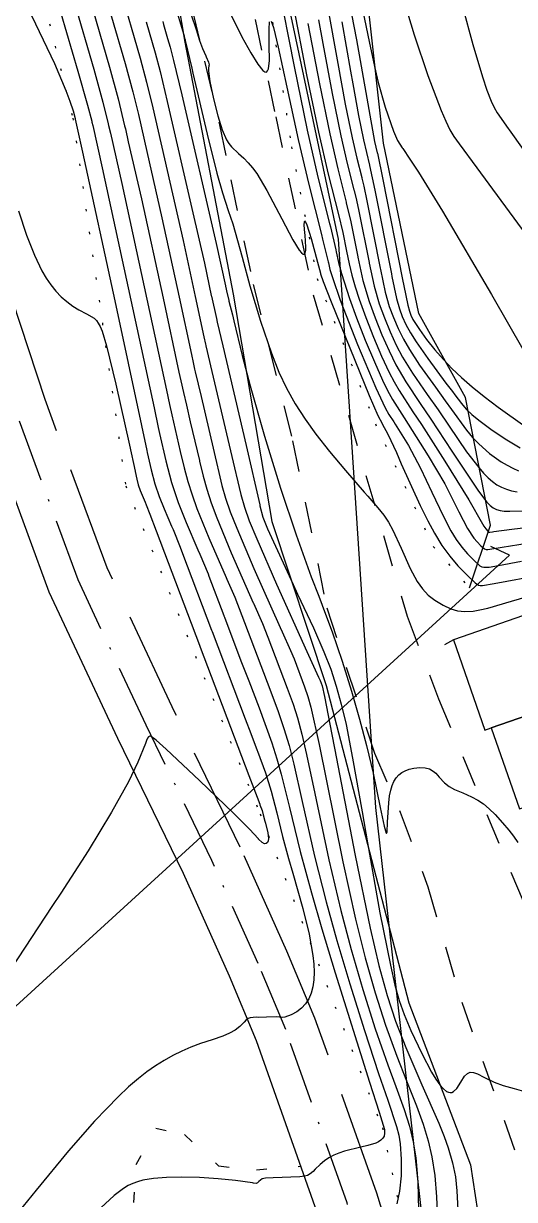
# Model space of a CAD drawing. Header units: metres. Extents: x 1233805 to 1234355, y 654698 to 655114.
# Drawn here: x 1234215.4 to 1234238.9, y 654956 to 655012.3 of the extents above; entities that cross this region are included whole.
import ezdxf

# ---------------------------------------------------------------- set-up
doc = ezdxf.new("R2010")
doc.units = ezdxf.units.M
for name, pattern in [('ИИDash_05_15', [2, 0.5, -1.5]), ('ИИDash_10_10', [2, 1, -1]), ('ИИDash_15_15', [3, 1.5, -1.5]), ('ИИDash_50_20', [7, 5, -2]), ('ИИDashDot_30_20', [5, 3, -1, 0, -1]), ('ИИDot', [1, 0, -1])]:
    doc.linetypes.add(name, pattern=pattern)
for name, color, linetype, lineweight in [('ИИ_ГОРИЗОНТАЛИ_ОСН', 32, 'Continuous', 25), ('ИИ_ГОРИЗОНТАЛИ_УТОЛЩ', 32, 'Continuous', 30), ('ИИ_ДОРОГИ_АД', 7, 'Continuous', 25), ('ИИ_ДОРОГИ_АД_ОСИ', 7, 'Continuous', 25), ('ИИ_ЛЭП_НН', 250, 'Continuous', 25), ('ИИ_ОТКОС', 7, 'Continuous', 25), ('ИИ_СТРОЕНИЕ', 7, 'Continuous', 25), ('ИИ_УГОДЬЯ', 7, 'Continuous', 25)]:
    doc.layers.add(name, color=color, linetype=linetype, lineweight=lineweight)

msp = doc.modelspace()

# ---------------------------------------------------------------- linework, layer by layer
at = {"layer": 'ИИ_ГОРИЗОНТАЛИ_ОСН'}
for points, elevation in [([(1234215.847, 655017.41), (1234218.017, 655009.981), (1234218.478, 655008.358), (1234218.675, 655007.587), (1234218.684, 655007.548), (1234218.723, 655007.378), (1234219.177, 655005.358), (1234220.548, 654999.029), (1234221.659, 654993.872), (1234221.86, 654992.93), (1234221.923, 654992.635), (1234222.217, 654991.342), (1234222.488, 654990.294), (1234222.809, 654989.335), (1234223.191, 654988.382), (1234223.761, 654987.074), (1234223.856, 654986.86), (1234224.243, 654985.919), (1234224.282, 654985.814), (1234224.993, 654983.938), (1234225.005, 654983.907), (1234225.025, 654983.853), (1234225.822, 654981.757), (1234226.193, 654980.802), (1234226.193, 654980.802), (1234226.69, 654979.514), (1234227.294, 654977.84), (1234227.537, 654977.075), (1234227.749, 654976.333), (1234228.142, 654974.746), (1234228.662, 654972.627), (1234229.197, 654970.649), (1234229.698, 654968.926), (1234230.334, 654966.826), (1234231.979, 654961.586), (1234232.438, 654960.154), (1234232.691, 654959.322), (1234232.694, 654959.152), (1234232.669, 654959.001), (1234232.62, 654958.907), (1234232.515, 654958.815), (1234232.407, 654958.741), (1234232.278, 654958.679), (1234231.898, 654958.56), (1234231.559, 654958.482), (1234230.785, 654958.291), (1234230.502, 654958.199), (1234230.264, 654958.101), (1234230.034, 654957.978), (1234229.816, 654957.828), (1234229.607, 654957.652), (1234229.375, 654957.421), (1234229.281, 654957.324), (1234229.141, 654957.201), (1234229.013, 654957.129), (1234228.86, 654957.086), (1234228.632, 654957.06), (1234227.358, 654957.016), (1234227.357, 654957.016), (1234226.989, 654957.003), (1234226.837, 654956.96), (1234226.678, 654956.834), (1234226.609, 654956.773), (1234226.544, 654956.747), (1234226.427, 654956.761), (1234226.377, 654956.77), (1234225.565, 654956.882), (1234224.734, 654956.968), (1234223.843, 654957.021), (1234222.997, 654957.041), (1234222.262, 654957.026), (1234221.638, 654956.977), (1234221.127, 654956.894), (1234220.871, 654956.827), (1234220.637, 654956.743), (1234220.416, 654956.638), (1234220.199, 654956.509), (1234219.745, 654956.16), (1234219.117, 654955.576)], 23), ([(1234216.89, 655016.551), (1234218.774, 655010.079), (1234219.21, 655008.508), (1234219.465, 655007.469), (1234219.485, 655007.385), (1234219.569, 655007.022), (1234220.116, 655004.613), (1234221.318, 654999.074), (1234222.255, 654994.723), (1234222.401, 654994.037), (1234222.508, 654993.542), (1234222.911, 654991.783), (1234223.101, 654990.998), (1234223.279, 654990.35), (1234223.482, 654989.704), (1234223.714, 654989.048), (1234224.279, 654987.646), (1234225.114, 654985.748), (1234225.151, 654985.667), (1234225.527, 654984.809), (1234225.869, 654983.937), (1234227.207, 654980.404), (1234227.606, 654979.328), (1234227.878, 654978.525), (1234228.123, 654977.704), (1234228.354, 654976.807), (1234228.756, 654975.032), (1234229.348, 654972.418), (1234229.9, 654970.228), (1234230.416, 654968.376), (1234231.035, 654966.294), (1234231.732, 654964.068), (1234232.411, 654962.003), (1234232.852, 654960.732), (1234233.271, 654959.47), (1234233.373, 654959.055), (1234233.439, 654958.643), (1234233.492, 654957.905), (1234233.482, 654957.115), (1234233.411, 654956.379), (1234233.284, 654955.761)], 23.5), ([(1234214.585, 655015.103), (1234215.987, 655012.257), (1234216.891, 655010.347), (1234217.441, 655009.063), (1234217.633, 655008.549), (1234217.781, 655008.089), (1234217.88, 655007.727), (1234217.883, 655007.711), (1234217.887, 655007.693), (1234218.239, 655006.102), (1234219.778, 654998.985), (1234221.063, 654993.021), (1234221.315, 654991.832), (1234221.337, 654991.728), (1234221.523, 654990.901), (1234221.696, 654990.238), (1234221.903, 654989.622), (1234222.142, 654989.029), (1234222.496, 654988.212), (1234222.57, 654988.046), (1234222.906, 654987.203), (1234223.021, 654986.897), (1234224.413, 654983.223), (1234224.437, 654983.159), (1234226.018, 654978.992), (1234226.287, 654978.279), (1234226.595, 654977.47), (1234226.611, 654977.429), (1234226.992, 654976.396), (1234227.267, 654975.522), (1234227.532, 654974.485), (1234227.817, 654973.346), (1234228.103, 654972.292), (1234228.304, 654971.591), (1234228.779, 654969.899), (1234229.079, 654968.67), (1234229.263, 654967.656), (1234229.311, 654967.233), (1234229.33, 654966.862), (1234229.317, 654966.493), (1234229.268, 654966.156), (1234229.183, 654965.851), (1234229.063, 654965.578), (1234228.909, 654965.339), (1234228.719, 654965.132), (1234228.496, 654964.96), (1234228.231, 654964.815), (1234227.917, 654964.704), (1234227.798, 654964.693), (1234227.661, 654964.707), (1234227.538, 654964.722), (1234227.037, 654964.71), (1234226.681, 654964.695), (1234226.545, 654964.696), (1234226.257, 654964.679), (1234226.159, 654964.642), (1234226.072, 654964.58), (1234225.968, 654964.469), (1234225.766, 654964.259), (1234225.544, 654964.089), (1234225.271, 654963.934), (1234224.947, 654963.795), (1234224.445, 654963.626), (1234223.882, 654963.439), (1234223.425, 654963.267), (1234222.987, 654963.078), (1234222.564, 654962.87), (1234222.142, 654962.633), (1234221.727, 654962.372), (1234221.319, 654962.084), (1234220.917, 654961.77), (1234220.443, 654961.362), (1234219.935, 654960.885), (1234219.393, 654960.339), (1234218.816, 654959.723), (1234217.569, 654958.3), (1234216.024, 654956.419), (1234215.818, 654956.164), (1234214.561, 654954.642)], 22.5), ([(1234218.976, 655014.831), (1234220.275, 655010.349), (1234220.643, 655009.002), (1234220.911, 655007.915), (1234221.319, 655006.145), (1234222.033, 655002.968), (1234222.859, 654999.162), (1234223.447, 654996.426), (1234223.529, 654996.038), (1234223.598, 654995.724), (1234223.63, 654995.592), (1234223.914, 654994.408), (1234224.7, 654991.043), (1234224.712, 654990.989), (1234224.91, 654990.161), (1234225.084, 654989.552), (1234225.31, 654988.891), (1234225.617, 654988.104), (1234226.434, 654986.188), (1234227.699, 654983.361), (1234227.796, 654983.147), (1234228.197, 654982.254), (1234228.36, 654981.857), (1234228.869, 654980.508), (1234229.029, 654980.052), (1234229.17, 654979.545), (1234229.565, 654977.756), (1234229.914, 654976.013), (1234230.699, 654972.138), (1234231.307, 654969.387), (1234231.766, 654967.549), (1234232.239, 654965.87), (1234232.738, 654964.316), (1234233.276, 654962.837), (1234233.751, 654961.653), (1234234.228, 654960.457), (1234234.542, 654959.585), (1234234.784, 654958.778), (1234234.96, 654958.012), (1234235.097, 654957.117), (1234235.185, 654956.106), (1234235.226, 654954.98)], 24.5), ([(1234220.019, 655013.972), (1234220.995, 655010.609), (1234221.305, 655009.463), (1234221.602, 655008.227), (1234222.422, 655004.677), (1234223.051, 655001.879), (1234223.63, 654999.207), (1234224.043, 654997.277), (1234224.117, 654996.924), (1234224.133, 654996.848), (1234224.135, 654996.843), (1234224.432, 654995.608), (1234225.569, 654990.728), (1234225.585, 654990.66), (1234225.809, 654989.721), (1234225.983, 654989.113), (1234226.215, 654988.468), (1234226.573, 654987.596), (1234227.52, 654985.435), (1234228.973, 654982.208), (1234229.531, 654980.982), (1234229.606, 654980.817), (1234229.701, 654980.56), (1234229.815, 654980.059), (1234230.17, 654978.231), (1234230.293, 654977.584), (1234231.29, 654972.442), (1234232.011, 654968.966), (1234232.428, 654967.169), (1234232.814, 654965.747), (1234233.216, 654964.517), (1234233.709, 654963.254), (1234234.486, 654961.471), (1234235.285, 654959.634), (1234235.543, 654958.988), (1234235.74, 654958.444), (1234235.95, 654957.736), (1234236.086, 654957.068), (1234236.16, 654956.396), (1234236.2, 654955.476)], 25), ([(1234230.886, 655013.874), (1234231.356, 655011.486), (1234231.844, 655008.7), (1234231.891, 655008.425), (1234232.218, 655006.612), (1234232.347, 655006.072), (1234232.349, 655006.065), (1234232.611, 655004.796), (1234233.561, 655000.015), (1234233.62, 654999.718), (1234233.806, 654998.791), (1234233.883, 654998.493), (1234233.956, 654998.303), (1234234.055, 654998.105), (1234234.365, 654997.613), (1234234.71, 654997.142), (1234235.103, 654996.652), (1234235.51, 654996.186), (1234235.92, 654995.756), (1234236.375, 654995.321), (1234236.885, 654994.877), (1234237.46, 654994.412), (1234238.133, 654993.902), (1234239.415, 654992.996)], 31), ([(1234231.429, 655013.948), (1234231.964, 655011.407), (1234232.211, 655010.211), (1234232.388, 655009.438), (1234232.718, 655008.267), (1234233.125, 655007.111), (1234233.316, 655006.663), (1234233.545, 655006.31), (1234233.567, 655006.278), (1234233.912, 655005.782), (1234234.324, 655005.146), (1234235.468, 655003.282), (1234237.816, 654999.296), (1234240.134, 654995.267)], 31.5), ([(1234222.616, 655013.258), (1234223.086, 655011.722), (1234223.098, 655011.67), (1234223.099, 655011.665), (1234223.122, 655011.564), (1234223.144, 655011.494), (1234223.155, 655011.459), (1234223.469, 655010.129), (1234223.522, 655009.896), (1234224.207, 655006.964), (1234224.671, 655005.097), (1234224.936, 655004.16), (1234225.213, 655003.323), (1234225.426, 655002.686), (1234225.876, 655001.078), (1234226.249, 654999.712), (1234226.755, 654998.027), (1234227.282, 654996.491), (1234227.639, 654995.581), (1234227.997, 654994.811), (1234228.408, 654994.068), (1234228.889, 654993.323), (1234229.412, 654992.604), (1234230.059, 654991.783), (1234230.824, 654990.866), (1234231.718, 654989.839), (1234231.899, 654989.636), (1234232.379, 654989.088), (1234232.658, 654988.738), (1234232.883, 654988.399), (1234233.091, 654988.013), (1234233.483, 654987.146), (1234233.921, 654986.173), (1234234.252, 654985.56), (1234234.507, 654985.2), (1234234.786, 654984.903), (1234235.096, 654984.662), (1234235.494, 654984.429), (1234235.871, 654984.248), (1234236.193, 654984.152), (1234236.542, 654984.116), (1234236.935, 654984.142), (1234237.255, 654984.198), (1234237.643, 654984.289), (1234238.766, 654984.612), (1234239.542, 654984.841)], 26.5), ([(1234228.3, 655013.229), (1234228.965, 655009.812), (1234229.533, 655007.071), (1234229.994, 655005.055), (1234230.483, 655003.122), (1234230.483, 655003.121), (1234230.7, 655002.265), (1234230.877, 655001.375), (1234230.879, 655001.369), (1234231.004, 655000.766), (1234231.135, 655000.225), (1234231.294, 654999.662), (1234231.481, 654999.078), (1234231.794, 654998.201), (1234232.168, 654997.25), (1234232.556, 654996.34), (1234232.918, 654995.564), (1234233.151, 654995.116), (1234233.392, 654994.696), (1234234.05, 654993.681), (1234234.456, 654993.073), (1234235.58, 654991.325), (1234236.727, 654989.474), (1234237.388, 654988.322), (1234237.449, 654988.209), (1234237.538, 654988.075), (1234237.638, 654987.966), (1234237.638, 654987.966), (1234237.638, 654987.966), (1234237.689, 654987.924), (1234237.735, 654987.916), (1234237.864, 654987.937), (1234237.933, 654987.95), (1234238.784, 654988.064), (1234239.713, 654988.17)], 28.5), ([(1234236.431, 655013.077), (1234236.913, 655011.262), (1234237.377, 655009.717), (1234237.597, 655009.08), (1234237.805, 655008.55), (1234237.946, 655008.241), (1234238.09, 655007.984), (1234238.615, 655007.241), (1234238.664, 655007.174), (1234239.329, 655006.244)], 32.5), ([(1234221.29, 655012.342), (1234221.714, 655010.869), (1234221.952, 655009.978), (1234222.294, 655008.539), (1234223.524, 655003.209), (1234224.069, 655000.79), (1234224.4, 654999.251), (1234224.407, 654999.22), (1234224.642, 654998.143), (1234224.684, 654997.971), (1234224.958, 654996.841), (1234226.067, 654992.068), (1234226.717, 654989.225), (1234226.728, 654989.175), (1234226.865, 654988.637), (1234227.089, 654988.074), (1234228.313, 654985.417), (1234228.534, 654984.952), (1234229.29, 654983.339), (1234229.791, 654982.192), (1234230.116, 654981.356), (1234230.383, 654980.552), (1234230.622, 654979.692), (1234230.849, 654978.718), (1234231.166, 654977.1), (1234231.615, 654974.532), (1234231.872, 654973.043), (1234232.476, 654969.703), (1234232.974, 654967.189), (1234233.194, 654966.231), (1234233.397, 654965.503), (1234233.63, 654964.837), (1234233.952, 654964.068), (1234234.471, 654962.958), (1234234.945, 654962.073), (1234235.154, 654961.735), (1234235.344, 654961.467), (1234235.513, 654961.271), (1234235.662, 654961.148), (1234235.75, 654961.106), (1234235.835, 654961.09), (1234235.917, 654961.102), (1234235.998, 654961.141), (1234236.155, 654961.296), (1234236.346, 654961.596), (1234236.522, 654961.873), (1234236.66, 654962.015), (1234236.79, 654962.066), (1234236.946, 654962.057), (1234237.139, 654961.99), (1234237.444, 654961.839), (1234237.939, 654961.598), (1234238.375, 654961.433), (1234238.905, 654961.285), (1234239.456, 654961.134)], 25.5), ([(1234223.434, 655012.686), (1234223.669, 655011.977), (1234223.84, 655011.458), (1234223.981, 655011.078), (1234224.14, 655010.715), (1234224.159, 655010.673), (1234224.268, 655010.423), (1234224.298, 655010.292), (1234224.289, 655010.245), (1234224.27, 655010.134), (1234224.271, 655009.979), (1234224.334, 655009.49), (1234224.501, 655008.66), (1234224.711, 655007.841), (1234224.925, 655007.182), (1234225.135, 655006.702), (1234225.244, 655006.522), (1234225.366, 655006.364), (1234225.709, 655006.042), (1234225.966, 655005.816), (1234226.173, 655005.605), (1234226.375, 655005.362), (1234226.575, 655005.083), (1234227.064, 655004.27), (1234227.779, 655002.925), (1234228.311, 655001.918), (1234228.613, 655001.416), (1234228.713, 655001.292), (1234228.793, 655001.229), (1234228.853, 655001.225), (1234228.896, 655001.282), (1234228.919, 655001.395), (1234228.925, 655001.567), (1234228.887, 655002.138), (1234228.877, 655002.252), (1234228.852, 655002.618), (1234228.859, 655002.797), (1234228.875, 655002.822), (1234228.899, 655002.804), (1234228.973, 655002.638), (1234229.18, 655001.974), (1234229.49, 655000.849), (1234229.624, 655000.312), (1234229.628, 655000.29), (1234229.754, 654999.913), (1234230.131, 654998.946), (1234231.955, 654994.462), (1234232.368, 654993.503), (1234232.573, 654993.117), (1234232.581, 654993.104), (1234232.852, 654992.616), (1234233.262, 654991.729), (1234233.497, 654991.198), (1234234.401, 654989.196), (1234234.762, 654988.467), (1234235.084, 654987.871), (1234235.443, 654987.286), (1234235.818, 654986.764), (1234236.205, 654986.306), (1234236.651, 654985.858), (1234236.651, 654985.858), (1234236.651, 654985.857), (1234237.033, 654985.501), (1234237.197, 654985.383), (1234237.276, 654985.36), (1234237.386, 654985.362), (1234237.945, 654985.457), (1234240.187, 654985.881)], 27), ([(1234225.361, 655012.634), (1234225.868, 655011.637), (1234226.292, 655010.861), (1234226.628, 655010.319), (1234226.87, 655010.017), (1234226.964, 655009.951), (1234227.039, 655009.944), (1234227.098, 655009.995), (1234227.142, 655010.105), (1234227.184, 655010.494), (1234227.177, 655011.222), (1234227.176, 655011.257), (1234227.166, 655012), (1234227.192, 655012.348)], 27.5), ([(1234227.26, 655012.376), (1234227.372, 655012.072), (1234227.601, 655011.141), (1234228.015, 655009.228), (1234228.56, 655006.715), (1234229.069, 655004.555), (1234229.676, 655002.166), (1234229.731, 655001.951), (1234229.998, 655000.862), (1234230.007, 655000.812), (1234230.082, 655000.491), (1234230.196, 655000.102), (1234230.572, 654999.029), (1234231.406, 654996.904), (1234232.276, 654994.83), (1234232.726, 654993.878), (1234232.906, 654993.558), (1234233.134, 654993.203), (1234233.206, 654993.093), (1234233.839, 654992.064), (1234234.417, 654990.978), (1234234.96, 654989.833), (1234235.495, 654988.702), (1234235.872, 654987.983), (1234236.127, 654987.57), (1234236.391, 654987.201), (1234236.665, 654986.878), (1234236.98, 654986.561), (1234236.98, 654986.561), (1234236.98, 654986.56), (1234237.263, 654986.311), (1234237.353, 654986.263), (1234237.451, 654986.24), (1234237.699, 654986.249), (1234238.156, 654986.325), (1234239.245, 654986.529)], 27.5), ([(1234229.534, 655012.436), (1234229.737, 655011.308), (1234230.189, 655008.921), (1234230.607, 655006.887), (1234230.91, 655005.562), (1234231.229, 655004.301), (1234231.236, 655004.272), (1234231.352, 655003.818), (1234231.465, 655003.277), (1234231.951, 655000.831), (1234231.958, 655000.793), (1234232.192, 654999.695), (1234232.442, 654998.844), (1234232.684, 654998.177), (1234232.961, 654997.507), (1234233.256, 654996.875), (1234233.56, 654996.299), (1234234.033, 654995.53), (1234234.741, 654994.507), (1234235.255, 654993.773), (1234235.785, 654992.991), (1234236.622, 654991.77), (1234237.2, 654991.009), (1234237.432, 654990.744), (1234237.651, 654990.524), (1234237.864, 654990.34), (1234238.077, 654990.189), (1234238.296, 654990.067), (1234238.526, 654989.97), (1234238.771, 654989.897), (1234239.038, 654989.846)], 29.5), ([(1234230.648, 655012.355), (1234231.069, 655009.986), (1234231.173, 655009.386), (1234231.449, 655007.857), (1234231.681, 655006.704), (1234231.975, 655005.482), (1234231.979, 655005.466), (1234232.229, 655004.29), (1234233.025, 655000.287), (1234233.05, 655000.159), (1234233.264, 654999.112), (1234233.403, 654998.61), (1234233.543, 654998.236), (1234233.717, 654997.862), (1234233.936, 654997.463), (1234234.202, 654997.034), (1234234.761, 654996.23), (1234235.633, 654995.058), (1234235.94, 654994.649), (1234236.053, 654994.497), (1234236.371, 654994.08), (1234236.604, 654993.809), (1234236.867, 654993.553), (1234237.201, 654993.274), (1234237.842, 654992.801), (1234238.54, 654992.338), (1234239.179, 654991.961)], 30.5), ([(1234229.018, 655012.268), (1234229.573, 655009.385), (1234230.07, 655006.979), (1234230.452, 655005.308), (1234230.856, 655003.711), (1234230.863, 655003.683), (1234231.082, 655002.771), (1234231.414, 655001.103), (1234231.418, 655001.084), (1234231.662, 654999.967), (1234231.961, 654998.961), (1234232.243, 654998.177), (1234232.57, 654997.362), (1234232.909, 654996.598), (1234233.239, 654995.932), (1234233.71, 654995.119), (1234234.401, 654994.086), (1234234.913, 654993.336), (1234235.922, 654991.802), (1234237.199, 654989.877), (1234237.597, 654989.353), (1234237.751, 654989.195), (1234237.898, 654989.082), (1234238.052, 654989.003), (1234238.223, 654988.954), (1234238.427, 654988.928), (1234238.695, 654988.923), (1234239.296, 654988.946)], 29)]:
    msp.add_lwpolyline(points, dxfattribs=dict(at, elevation=elevation))
at = {"layer": 'ИИ_ГОРИЗОНТАЛИ_УТОЛЩ'}
for points, elevation in [([(1234217.933, 655015.691), (1234219.53, 655010.178), (1234219.939, 655008.669), (1234220.252, 655007.369), (1234220.286, 655007.221), (1234220.428, 655006.608), (1234221.054, 655003.868), (1234222.089, 654999.118), (1234222.851, 654995.575), (1234222.94, 654995.156), (1234223.063, 654994.599), (1234223.206, 654994.003), (1234223.397, 654993.207), (1234223.83, 654991.357), (1234223.838, 654991.324), (1234224.013, 654990.594), (1234224.188, 654989.973), (1234224.402, 654989.316), (1234224.66, 654988.612), (1234225.355, 654986.925), (1234226.411, 654984.544), (1234226.425, 654984.514), (1234226.854, 654983.55), (1234227.115, 654982.897), (1234228.038, 654980.456), (1234228.318, 654979.69), (1234228.524, 654979.035), (1234228.733, 654978.252), (1234228.96, 654977.282), (1234229.357, 654975.403), (1234230.032, 654972.232), (1234230.604, 654969.808), (1234231.098, 654967.943), (1234231.652, 654966.035), (1234232.248, 654964.149), (1234232.844, 654962.42), (1234233.229, 654961.382), (1234233.634, 654960.277), (1234233.881, 654959.494), (1234234.063, 654958.739), (1234234.187, 654957.963), (1234234.243, 654957.417), (1234234.283, 654956.813), (1234234.313, 654955.468)], 24), ([(1234227.582, 655014.19), (1234228.362, 655010.211), (1234228.996, 655007.162), (1234229.508, 655004.915), (1234230.063, 655002.698), (1234230.106, 655002.53), (1234230.367, 655001.43), (1234230.386, 655001.335), (1234230.497, 655000.825), (1234230.634, 655000.302), (1234231.013, 654999.111), (1234231.357, 654998.173), (1234231.774, 654997.112), (1234232.209, 654996.069), (1234232.597, 654995.197), (1234232.839, 654994.7), (1234233.068, 654994.275), (1234233.628, 654993.389), (1234233.831, 654993.083), (1234234.789, 654991.57), (1234235.572, 654990.226), (1234236.255, 654988.89), (1234236.661, 654988.096), (1234236.965, 654987.638), (1234237.125, 654987.449), (1234237.309, 654987.263), (1234237.309, 654987.263), (1234237.309, 654987.263), (1234237.484, 654987.119), (1234237.555, 654987.095), (1234237.646, 654987.09), (1234238.229, 654987.179), (1234238.325, 654987.197), (1234239.526, 654987.387)], 28), ([(1234229.948, 655013.181), (1234230.299, 655011.229), (1234230.455, 655010.347), (1234230.814, 655008.413), (1234231.144, 655006.796), (1234231.368, 655005.816), (1234231.602, 655004.891), (1234231.608, 655004.868), (1234231.704, 655004.482), (1234231.847, 655003.784), (1234232.488, 655000.559), (1234232.501, 655000.491), (1234232.726, 654999.41), (1234232.922, 654998.727), (1234233.117, 654998.197), (1234233.342, 654997.676), (1234233.597, 654997.165), (1234233.881, 654996.666), (1234234.373, 654995.914), (1234235.127, 654994.862), (1234235.598, 654994.211), (1234235.898, 654993.785), (1234236.613, 654992.804), (1234236.907, 654992.453), (1234237.201, 654992.142), (1234237.719, 654991.68), (1234238.275, 654991.285), (1234238.556, 654991.119), (1234238.836, 654990.977), (1234239.112, 654990.86)], 30), ([(1234233.635, 655013.301), (1234234.106, 655011.719), (1234234.764, 655009.786), (1234235.403, 655008.099), (1234235.625, 655007.587), (1234235.825, 655007.183), (1234236.017, 655006.856), (1234236.261, 655006.505), (1234237.109, 655005.355), (1234237.687, 655004.575), (1234239.462, 655002.163)], 32), ([(1234222.083, 655012.356), (1234222.119, 655012.224), (1234222.312, 655011.551), (1234222.433, 655011.129), (1234222.597, 655010.501), (1234222.985, 655008.85), (1234224.627, 655001.74), (1234225.086, 654999.709), (1234225.087, 654999.7), (1234225.164, 654999.325), (1234225.171, 654999.295), (1234225.172, 654999.288), (1234225.236, 654999.002), (1234225.243, 654998.979), (1234225.411, 654998.325), (1234225.48, 654998.038), (1234225.884, 654996.384), (1234226.265, 654994.922), (1234226.948, 654992.517), (1234227.718, 654990.031), (1234228.467, 654987.788), (1234229.188, 654985.775), (1234229.544, 654984.856), (1234229.875, 654983.999), (1234230.183, 654983.146), (1234230.658, 654981.74), (1234231.108, 654980.312), (1234231.501, 654978.962), (1234231.832, 654977.713), (1234232.142, 654976.388), (1234232.488, 654974.738), (1234232.676, 654973.842), (1234232.768, 654973.512), (1234232.795, 654973.491), (1234232.815, 654973.56), (1234232.842, 654974.035), (1234232.895, 654974.958), (1234232.937, 654975.297), (1234232.992, 654975.573), (1234233.059, 654975.796), (1234233.146, 654975.99), (1234233.251, 654976.158), (1234233.376, 654976.298), (1234233.518, 654976.412), (1234233.681, 654976.501), (1234233.866, 654976.568), (1234234.089, 654976.617), (1234234.388, 654976.651), (1234234.636, 654976.642), (1234234.846, 654976.587), (1234235.026, 654976.486), (1234235.149, 654976.376), (1234235.311, 654976.196), (1234235.564, 654975.922), (1234235.795, 654975.739), (1234236.045, 654975.602), (1234236.434, 654975.435), (1234236.86, 654975.252), (1234237.163, 654975.092), (1234237.431, 654974.909), (1234237.705, 654974.678), (1234237.988, 654974.398), (1234238.339, 654974.011), (1234238.647, 654973.655), (1234238.872, 654973.367), (1234239.079, 654973.064)], 26), ([(1234215.17, 655003.3), (1234215.558, 655002.136), (1234215.932, 655001.178), (1234216.295, 655000.424), (1234216.503, 655000.073), (1234216.726, 654999.751), (1234216.964, 654999.457), (1234217.218, 654999.191), (1234217.483, 654998.956), (1234217.766, 654998.745), (1234218.066, 654998.559), (1234218.43, 654998.367), (1234218.43, 654998.367), (1234218.788, 654998.16), (1234218.899, 654998.057), (1234218.993, 654997.93), (1234219.082, 654997.759), (1234219.171, 654997.535), (1234219.377, 654996.841), (1234219.825, 654995), (1234220.48, 654992.083), (1234220.749, 654990.833), (1234220.752, 654990.821), (1234220.829, 654990.461), (1234220.904, 654990.182), (1234220.998, 654989.909), (1234221.232, 654989.35), (1234221.283, 654989.231), (1234221.458, 654988.78), (1234221.759, 654987.98), (1234223.834, 654982.507), (1234223.87, 654982.412), (1234226.197, 654976.277), (1234226.592, 654975.233), (1234226.718, 654974.902), (1234226.73, 654974.873), (1234226.83, 654974.604), (1234226.887, 654974.389), (1234226.966, 654974.083), (1234226.993, 654973.984), (1234227.108, 654973.535), (1234227.142, 654973.262), (1234227.128, 654973.15), (1234227.087, 654973.067), (1234227.022, 654973.016), (1234226.94, 654973.004), (1234226.829, 654973.057), (1234226.665, 654973.232), (1234226.656, 654973.243), (1234226.229, 654973.705), (1234225.456, 654974.472), (1234223.834, 654976.033), (1234222.242, 654977.536), (1234221.762, 654977.969), (1234221.525, 654978.133), (1234221.453, 654978.149), (1234221.398, 654978.127), (1234221.353, 654978.065), (1234221.301, 654977.941), (1234221.252, 654977.811), (1234220.887, 654976.902), (1234220.44, 654975.974), (1234219.63, 654974.523), (1234218.509, 654972.67), (1234217.198, 654970.647), (1234216.769, 654969.999), (1234214.827, 654967.039)], 22)]:
    msp.add_lwpolyline(points, dxfattribs=dict(at, elevation=elevation))
at = {"layer": 'ИИ_ДОРОГИ_АД'}
msp.add_lwpolyline([(1234232.181, 654931.059), (1234231.485, 654941.469), (1234231.11, 654949.912), (1234230.652, 654951.474), (1234229.474, 654955.346), (1234226.561, 654963.578), (1234225.266, 654966.668), (1234223.067, 654971.575), (1234219.932, 654978.035), (1234216.64, 654985.051), (1234213.606, 654993.282), (1234209.939, 655004.539), (1234207.31, 655010.19), (1234205.734, 655015.792), (1234208.622, 655016.604)], dxfattribs=at)
at = {"layer": 'ИИ_ДОРОГИ_АД', "linetype": 'ИИDash_50_20'}
msp.add_lwpolyline([(1234234.91, 654935.201), (1234234.481, 654941.636), (1234234.091, 654950.407), (1234233.527, 654952.332), (1234232.324, 654956.283), (1234229.361, 654964.659), (1234228.019, 654967.862), (1234225.786, 654972.844), (1234222.64, 654979.327), (1234219.411, 654986.209), (1234216.441, 654994.266), (1234212.736, 655005.64), (1234210.132, 655011.235), (1234208.622, 655016.604)], dxfattribs=at)
at = {"layer": 'ИИ_ДОРОГИ_АД', "linetype": 'ИИDash_15_15'}
for points in [[(1234225.872, 655015.393), (1234227.486, 655007.795), (1234229.28, 654999.274), (1234233.77, 654983.899), (1234235.28, 654979.948), (1234242.599, 654962.411), (1234246.914, 654949.166), (1234249.599, 654944.45), (1234253.621, 654941.616), (1234256.584, 654938.131), (1234261.761, 654932.995), (1234264.242, 654931.245), (1234280.624, 654913.48)], [(1234223.484, 655012.932), (1234224.068, 655010.46), (1234224.8, 655007.415), (1234225.332, 655004.791), (1234226.407, 654999.78), (1234228.29, 654992.298), (1234229.926, 654984.305), (1234232.213, 654977.348), (1234233.445, 654974.512), (1234234.765, 654970.949), (1234236.389, 654965.414), (1234240.278, 654954.562), (1234240.617, 654952.626), (1234240.706, 654951.123), (1234241.016, 654948.936), (1234240.989, 654948.091), (1234240.491, 654944.51), (1234239.422, 654941.883), (1234237.311, 654938.846), (1234232.181, 654931.059), (1234228.203, 654924.776)]]:
    msp.add_lwpolyline(points, dxfattribs=at)
at = {"layer": 'ИИ_ДОРОГИ_АД_ОСИ', "linetype": 'ИИDashDot_30_20'}
msp.add_lwpolyline([(1234233.545, 654933.129), (1234232.983, 654941.553), (1234232.6, 654950.16), (1234232.09, 654951.903), (1234230.899, 654955.814), (1234227.961, 654964.119), (1234226.643, 654967.265), (1234224.427, 654972.209), (1234221.286, 654978.681), (1234218.026, 654985.63), (1234215.023, 654993.774), (1234211.337, 655005.09), (1234208.721, 655010.713), (1234207.178, 655016.198)], dxfattribs=at)
at = {"layer": 'ИИ_ЛЭП_НН'}
for points in [[(1234213.717, 655063.816), (1234224.994, 655027.75), (1234230.474, 655001.937), (1234232.261, 654974.732), (1234235.873, 654942.857), (1234254.685, 654930.295), (1234274.578, 654914.045), (1234301.425, 654870.757), (1234315.062, 654850.276)], [(1234238.68, 654986.811), (1234209.864, 654960.512), (1234196.274, 654950.12)]]:
    msp.add_lwpolyline(points, dxfattribs=at)
at = {"layer": 'ИИ_ЛЭП_НН', "linetype": 'ИИDash_10_10'}
msp.add_lwpolyline([(1234238.68, 654986.811), (1234237.046, 654987.578)], dxfattribs=at)
at = {"layer": 'ИИ_ОТКОС', "color": 33, "linetype": 'ИИDot'}
for points, elevation in [([(1234185.401, 655082.982), (1234182.301, 655079.762), (1234186.591, 655071.553), (1234193.331, 655062.216), (1234197.751, 655057.912), (1234204.014, 655052.314), (1234210.661, 655036.822), (1234214.823, 655019.73), (1234217.776, 655007.734), (1234220.307, 654990.13), (1234226.739, 654974.429), (1234232.589, 654959.408), (1234234.53, 654950.46), (1234235.137, 654943.831), (1234237.503, 654940.983)], 27.811), ([(1234233.922, 655037.725), (1234232.396, 655032.935), (1234228.268, 655030.15), (1234224.952, 655026.444), (1234225.175, 655021.92), (1234226.673, 655016.677), (1234228.238, 655006.361), (1234229.463, 655000.065), (1234232.257, 654993.104), (1234235.028, 654987.227), (1234236.753, 654985.255)], 30.93)]:
    msp.add_lwpolyline(points, dxfattribs=dict(at, elevation=elevation))
at = {"layer": 'ИИ_ОТКОС'}
for points, elevation in [([(1234185.401, 655082.982), (1234189.912, 655078.709), (1234199.026, 655070.592), (1234207.165, 655064.71), (1234212.111, 655061.766), (1234215.481, 655053.057), (1234216.304, 655044.7), (1234218.796, 655037.366), (1234220.383, 655027.577), (1234223.132, 655011.38), (1234225.452, 654999.313), (1234227.298, 654988.425), (1234229.895, 654980.575), (1234233.85, 654965.39), (1234236.807, 654957.636), (1234237.821, 654951.033), (1234237.503, 654940.983)], 27.811), ([(1234236.753, 654985.255), (1234237.773, 654988.255), (1234236.567, 654994.361), (1234234.336, 654998.384), (1234232.644, 655006.541), (1234231.923, 655013.02), (1234230.14, 655022.705), (1234231.693, 655026.361), (1234233.905, 655027.804), (1234235.902, 655033.41), (1234233.922, 655037.725)], 26.723)]:
    msp.add_lwpolyline(points, dxfattribs=dict(at, elevation=elevation))
at = {"layer": 'ИИ_СТРОЕНИЕ'}
for points in [[(1234236.002, 654982.772), (1234237.499, 654978.449), (1234237.804, 654978.555), (1234243.986, 654980.696), (1234244.154, 654980.755), (1234242.656, 654985.078), (1234236.002, 654982.772)], [(1234237.804, 654978.555), (1234239.148, 654974.678), (1234245.097, 654976.75), (1234245.391, 654976.852), (1234243.986, 654980.696), (1234237.804, 654978.555)]]:
    msp.add_lwpolyline(points, close=True, dxfattribs=at)
at = {"layer": 'ИИ_УГОДЬЯ', "linetype": 'ИИDash_05_15'}
for points in [[(1234236.002, 654982.772), (1234234.525, 654981.923)], [(1234200.29, 654937.766), (1234202.585, 654945.494), (1234208.527, 654950.934), (1234216.684, 654952.455), (1234220.561, 654953.83), (1234220.811, 654957.645), (1234221.749, 654959.396), (1234223.125, 654959.083), (1234224.751, 654957.582), (1234226.565, 654957.395), (1234228.685, 654957.574)]]:
    msp.add_lwpolyline(points, dxfattribs=at)

doc.saveas('drawing.dxf')
